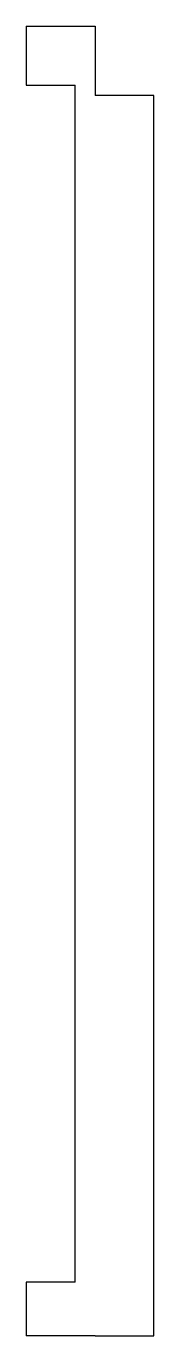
# Model space of a CAD drawing. Header units: millimetres. Extents: x 2788 to 3023, y -1209 to 1191.
import ezdxf

# ---------------------------------------------------------------- set-up
doc = ezdxf.new("R2010")
doc.units = ezdxf.units.MM

msp = doc.modelspace()

# ---------------------------------------------------------------- linework, layer by layer
at = {"color": 7, "linetype": 'Continuous', "lineweight": 25}
for p, q in [((2788.3, 1191), (2788.3, 1083.1)), ((2788.3, 1191), (2915.3, 1191)), ((2915.3, 1191), (2915.3, 1064)), ((2788.3, 1083.1), (2878.3, 1083.1)), ((2878.3, -1110.9), (2878.3, 1083.1)), ((3023.3, 1064), (2915.3, 1064)), ((3023.3, -1209.3), (3023.3, 1064)), ((2788.3, -1110.9), (2788.3, -1209.3)), ((2878.3, -1110.9), (2788.3, -1110.9)), ((2915.3, -1209.3), (2788.3, -1209.3)), ((2915.3, -1209.3), (3023.3, -1209.3)), ((2915.3, -1209.3), (2915.3, -1209.3))]:
    msp.add_line(p, q, dxfattribs=at)

doc.saveas('drawing.dxf')
